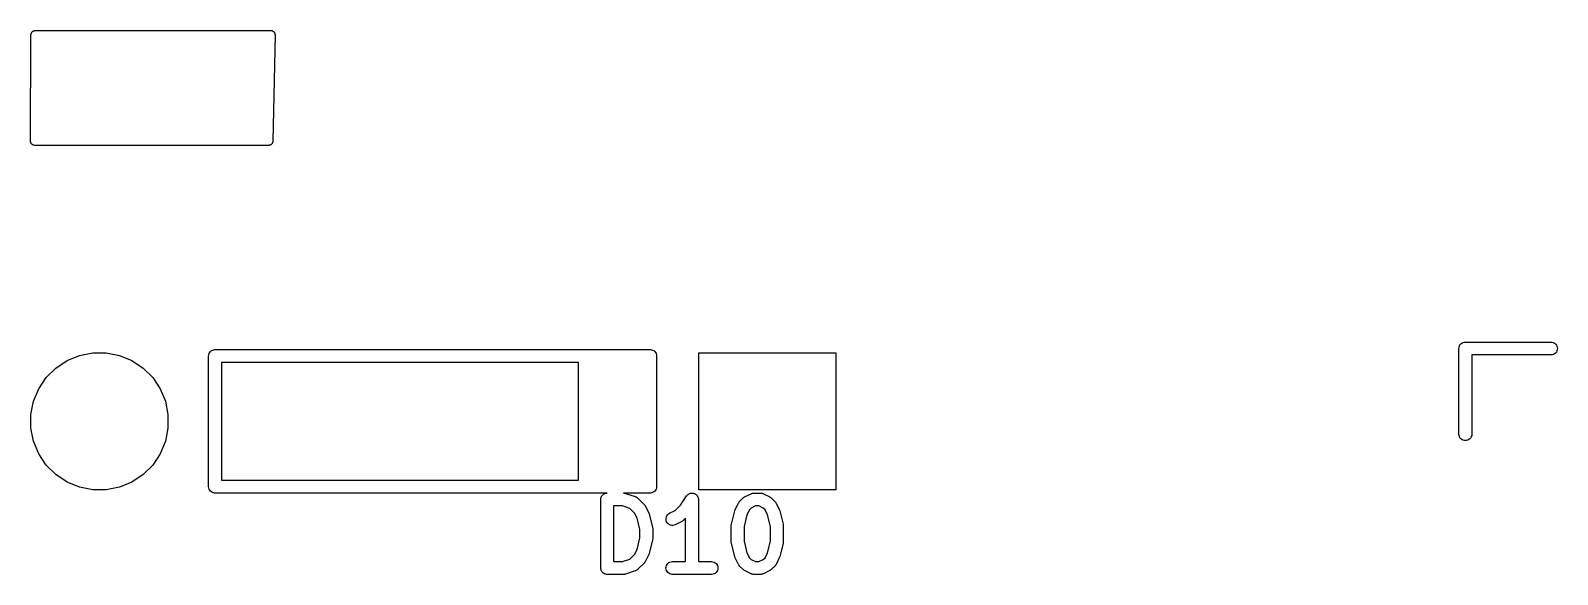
# Model space of a CAD drawing. Extents: x -13 to 127, y -89 to 15.
# Drawn here: x 33.4 to 51.23, y -6.69 to -0.34 of the extents above; entities that cross this region are included whole.
import ezdxf

# ---------------------------------------------------------------- set-up
doc = ezdxf.new("R2010")
doc.units = 0
doc.layers.add('BLACK', color=7, linetype='CONTINUOUS')

msp = doc.modelspace()

# ---------------------------------------------------------------- linework, layer by layer
at = {"layer": 'BLACK', "linetype": 'CONTINUOUS'}
for p, q in [((33.4118, -0.35808), (33.4148, -0.35452)), ((33.4148, -0.35452), (33.415, -0.35435)), ((33.415, -0.35435), (33.4152, -0.35413)), ((33.4152, -0.35413), (33.4187, -0.35128)), ((33.4187, -0.35128), (33.4223, -0.34835)), ((33.4223, -0.34835), (33.4226, -0.34822)), ((33.4226, -0.34822), (33.4228, -0.34805)), ((33.4228, -0.34805), (33.4268, -0.34595)), ((33.4268, -0.34595), (33.4309, -0.34377)), ((33.4309, -0.34377), (33.4312, -0.34369)), ((33.4312, -0.34369), (33.4315, -0.34357)), ((33.4315, -0.34357), (33.4358, -0.3423)), ((33.4358, -0.3423), (33.4403, -0.34095)), ((33.4403, -0.34095), (33.4406, -0.34092)), ((33.4406, -0.34092), (33.4408, -0.34085)), ((33.4408, -0.34085), (33.4454, -0.34045)), ((33.4454, -0.34045), (33.45, -0.34)), ((33.45, -0.34), (36.2, -0.34)), ((36.2, -0.34), (36.2007, -0.34001)), ((36.2007, -0.34001), (36.201, -0.34004)), ((36.201, -0.34004), (36.2014, -0.34002)), ((36.2014, -0.34002), (36.2059, -0.34059)), ((36.2059, -0.34059), (36.2104, -0.34109)), ((36.2104, -0.34109), (36.2107, -0.34119)), ((36.2107, -0.34119), (36.211, -0.34123)), ((36.211, -0.34123), (36.2153, -0.34266)), ((36.2153, -0.34266), (36.2197, -0.34404)), ((36.2197, -0.34404), (36.22, -0.3442)), ((36.22, -0.3442), (36.2203, -0.34431)), ((36.2203, -0.34431), (36.2243, -0.34655)), ((36.2243, -0.34655), (36.2282, -0.34874)), ((36.2282, -0.34874), (36.2285, -0.34896)), ((36.2285, -0.34896), (36.2288, -0.34912)), ((36.2288, -0.34912), (36.2323, -0.35212)), ((36.2323, -0.35212), (36.2357, -0.35502)), ((36.2357, -0.35502), (36.2359, -0.35527)), ((36.2359, -0.35527), (36.2362, -0.35549)), ((36.2362, -0.35549), (36.239, -0.3591)), ((33.395, -1.6298), (33.4, -0.3898)), ((33.4, -0.3891), (33.4005, -0.38454)), ((33.4, -0.38964), (33.4, -0.3891)), ((33.4, -0.38965), (33.4, -0.38964)), ((33.4, -0.38966), (33.4, -0.38965)), ((33.4, -0.3898), (33.4, -0.38966)), ((33.4005, -0.38454), (33.401, -0.37995)), ((33.401, -0.37995), (33.4011, -0.37968)), ((33.4011, -0.37941), (33.4025, -0.37503)), ((33.4011, -0.37968), (33.4011, -0.37941)), ((33.4025, -0.37503), (33.4039, -0.37062)), ((33.4039, -0.37062), (33.404, -0.37038)), ((33.404, -0.37038), (33.4041, -0.37012)), ((33.4041, -0.37012), (33.4064, -0.3661)), ((33.4064, -0.3661), (33.4085, -0.36204)), ((33.4085, -0.36204), (33.4087, -0.36183)), ((33.4087, -0.36183), (33.4089, -0.36159)), ((33.4089, -0.36159), (33.4118, -0.35808)), ((36.25, -0.39101), (36.225, -1.63101)), ((36.239, -0.3591), (36.2418, -0.36262)), ((36.2418, -0.36262), (36.242, -0.36291)), ((36.242, -0.36291), (36.2422, -0.36318)), ((36.2422, -0.36318), (36.2443, -0.36726)), ((36.2443, -0.36726), (36.2464, -0.37127)), ((36.2464, -0.37127), (36.2465, -0.37158)), ((36.2465, -0.37158), (36.2466, -0.37188)), ((36.2466, -0.37188), (36.2478, -0.37631)), ((36.2478, -0.37631), (36.2491, -0.38063)), ((36.2491, -0.38063), (36.2491, -0.38096)), ((36.2491, -0.38096), (36.2492, -0.38128)), ((36.2492, -0.38128), (36.2496, -0.38584)), ((36.2496, -0.38584), (36.25, -0.39035)), ((36.25, -0.39035), (36.25, -0.39068)), ((36.25, -0.39068), (36.25, -0.39101)), ((33.3955, -1.63476), (33.395, -1.6298)), ((33.3959, -1.63937), (33.3955, -1.63476)), ((33.3959, -1.63944), (33.3959, -1.63937)), ((33.3959, -1.63951), (33.3959, -1.63944)), ((33.3973, -1.64419), (33.3959, -1.63951)), ((33.3986, -1.64873), (33.3973, -1.64419)), ((33.3987, -1.6488), (33.3986, -1.64873)), ((33.3987, -1.64887), (33.3987, -1.6488)), ((33.4009, -1.65297), (33.3987, -1.64887)), ((33.4032, -1.65738), (33.4009, -1.65297)), ((33.4032, -1.65743), (33.4032, -1.65738)), ((33.4032, -1.6575), (33.4032, -1.65743)), ((33.4064, -1.66139), (33.4032, -1.6575)), ((33.4093, -1.66498), (33.4064, -1.66139)), ((33.4093, -1.66503), (33.4093, -1.66498)), ((33.4094, -1.66509), (33.4093, -1.66503)), ((33.4132, -1.6683), (33.4094, -1.66509)), ((33.4168, -1.67126), (33.4132, -1.6683)), ((33.4168, -1.67129), (33.4168, -1.67126)), ((33.4169, -1.67134), (33.4168, -1.67129)), ((33.4211, -1.67362), (33.4169, -1.67134)), ((33.4253, -1.67596), (33.4211, -1.67362)), ((33.4254, -1.67598), (33.4253, -1.67596)), ((33.4254, -1.67601), (33.4254, -1.67598)), ((33.43, -1.67744), (33.4254, -1.67601)), ((33.4346, -1.67891), (33.43, -1.67744)), ((33.4347, -1.67891), (33.4346, -1.67891)), ((33.4347, -1.67894), (33.4347, -1.67891)), ((33.4396, -1.67947), (33.4347, -1.67894)), ((33.4443, -1.67999), (33.4396, -1.67947)), ((33.4444, -1.68), (33.4443, -1.67999)), ((33.4445, -1.68), (33.4444, -1.68)), ((33.4444, -1.68), (33.4444, -1.68)), ((33.445, -1.68), (33.4445, -1.68)), ((36.175, -1.68), (33.445, -1.68)), ((36.1792, -1.67959), (36.175, -1.68)), ((36.1834, -1.67929), (36.1792, -1.67959)), ((36.184, -1.67911), (36.1834, -1.67929)), ((36.1847, -1.67905), (36.184, -1.67911)), ((36.1888, -1.67783), (36.1847, -1.67905)), ((36.1928, -1.67673), (36.1888, -1.67783)), ((36.1934, -1.67642), (36.1928, -1.67673)), ((36.1941, -1.67623), (36.1934, -1.67642)), ((36.1978, -1.67424), (36.1941, -1.67623)), ((36.2015, -1.67238), (36.1978, -1.67424)), ((36.2021, -1.67197), (36.2015, -1.67238)), ((36.2027, -1.67165), (36.2021, -1.67197)), ((36.2059, -1.66898), (36.2027, -1.67165)), ((36.2093, -1.66642), (36.2059, -1.66898)), ((36.2097, -1.66591), (36.2093, -1.66642)), ((36.2102, -1.66548), (36.2097, -1.66591)), ((36.2129, -1.66223), (36.2102, -1.66548)), ((36.2157, -1.65907), (36.2129, -1.66223)), ((36.216, -1.65849), (36.2157, -1.65907)), ((36.2165, -1.65796), (36.216, -1.65849)), ((36.2185, -1.65426), (36.2165, -1.65796)), ((36.2206, -1.65062), (36.2185, -1.65426)), ((36.2208, -1.64997), (36.2206, -1.65062)), ((36.2211, -1.64938), (36.2208, -1.64997)), ((36.2223, -1.64537), (36.2211, -1.64938)), ((36.2237, -1.64138), (36.2223, -1.64537)), ((36.2238, -1.6407), (36.2237, -1.64138)), ((36.224, -1.64005), (36.2238, -1.6407)), ((36.2244, -1.63587), (36.224, -1.64005)), ((36.225, -1.63171), (36.2244, -1.63587)), ((36.225, -1.63101), (36.225, -1.63171)), ((33.9666, -4.13074), (34.1212, -4.1)), ((34.1212, -4.1), (34.2788, -4.1)), ((34.2788, -4.1), (34.4334, -4.13074)), ((35.4804, -4.10916), (35.4873, -4.09613)), ((35.4873, -4.09613), (35.4967, -4.08471)), ((35.4967, -4.08471), (35.5081, -4.07534)), ((35.5081, -4.07534), (35.5212, -4.06837)), ((35.5212, -4.06837), (35.5353, -4.06409)), ((35.5353, -4.06409), (35.5463, -4.063)), ((35.5463, -4.063), (35.55, -4.06264)), ((35.55, -4.06264), (35.5537, -4.063)), ((35.5537, -4.063), (39.8643, -4.063)), ((39.8643, -4.063), (39.868, -4.06264)), ((39.868, -4.06264), (39.8717, -4.063)), ((39.8717, -4.063), (39.9913, -4.063)), ((39.9913, -4.063), (39.995, -4.06264)), ((39.995, -4.06264), (39.9987, -4.063)), ((39.9987, -4.063), (40.1183, -4.063)), ((40.1183, -4.063), (40.122, -4.06264)), ((40.122, -4.06264), (40.1257, -4.063)), ((40.1257, -4.063), (40.2453, -4.063)), ((40.2453, -4.063), (40.249, -4.06264)), ((40.249, -4.06264), (40.2527, -4.063)), ((40.2527, -4.063), (40.3723, -4.063)), ((40.3723, -4.063), (40.376, -4.06264)), ((40.376, -4.06264), (40.3797, -4.063)), ((40.3797, -4.063), (40.4993, -4.063)), ((40.4993, -4.063), (40.503, -4.06264)), ((40.503, -4.06264), (40.5067, -4.063)), ((40.5067, -4.063), (40.6263, -4.063)), ((40.6263, -4.063), (40.63, -4.06264)), ((40.63, -4.06264), (40.6337, -4.063)), ((40.6337, -4.063), (40.6447, -4.06409)), ((40.6447, -4.06409), (40.6588, -4.06837)), ((40.6588, -4.06837), (40.6719, -4.07534)), ((40.6719, -4.07534), (40.6833, -4.08471)), ((40.6833, -4.08471), (40.6927, -4.09613)), ((40.6927, -4.09613), (40.6996, -4.10916)), ((41.2, -5.7), (41.2, -4.1)), ((41.2, -4.1), (42.8, -4.1)), ((42.8, -4.1), (42.8, -5.7)), ((50.0746, -4.05), (50.0761, -4.0353)), ((50.075, -4.05369), (50.0746, -4.05)), ((50.075, -5.05367), (50.075, -4.05369)), ((50.0761, -4.0353), (50.0804, -4.02116)), ((50.0804, -4.02116), (50.0873, -4.00813)), ((50.0873, -4.00813), (50.0967, -3.99671)), ((50.0967, -3.99671), (50.1081, -3.98734)), ((50.1081, -3.98734), (50.1212, -3.98037)), ((50.1212, -3.98037), (50.1353, -3.97609)), ((50.1353, -3.97609), (50.1463, -3.975)), ((50.1463, -3.975), (50.15, -3.97464)), ((50.15, -3.97464), (50.1537, -3.975)), ((50.1537, -3.975), (51.1537, -3.975)), ((51.1537, -3.975), (51.1647, -3.97609)), ((51.1647, -3.97609), (51.1788, -3.98037)), ((51.1788, -3.98037), (51.1919, -3.98734)), ((51.1919, -3.98734), (51.2033, -3.99671)), ((51.2033, -3.99671), (51.2127, -4.00813)), ((51.2127, -4.09187), (51.2033, -4.10329)), ((51.2127, -4.00813), (51.2196, -4.02116)), ((51.2196, -4.07884), (51.2127, -4.09187)), ((51.2196, -4.02116), (51.2239, -4.0353)), ((51.2239, -4.0647), (51.2196, -4.07884)), ((51.2239, -4.0353), (51.2254, -4.05)), ((51.2254, -4.05), (51.2239, -4.0647)), ((33.5786, -4.39003), (33.69, -4.2786)), ((33.69, -4.2786), (33.8211, -4.19105)), ((33.8211, -4.19105), (33.9666, -4.13074)), ((34.4334, -4.13074), (34.5789, -4.19105)), ((34.5789, -4.19105), (34.71, -4.2786)), ((34.71, -4.2786), (34.8214, -4.39003)), ((35.4746, -4.138), (35.4761, -4.1233)), ((35.475, -4.14168), (35.4746, -4.138)), ((35.475, -5.65831), (35.475, -4.14168)), ((35.4761, -4.1233), (35.4804, -4.10916)), ((35.625, -4.213), (35.625, -5.587)), ((39.793, -4.213), (35.625, -4.213)), ((39.793, -5.587), (39.793, -4.213)), ((40.6996, -4.10916), (40.7039, -4.1233)), ((40.7039, -4.1233), (40.7054, -4.138)), ((40.7054, -4.138), (40.705, -4.14168)), ((40.705, -4.14168), (40.705, -5.65832)), ((51.1537, -4.125), (50.225, -4.125)), ((50.225, -4.125), (50.225, -5.05368)), ((51.1647, -4.12391), (51.1537, -4.125)), ((51.1788, -4.11963), (51.1647, -4.12391)), ((51.1919, -4.11266), (51.1788, -4.11963)), ((51.2033, -4.10329), (51.1919, -4.11266)), ((33.491, -4.52106), (33.5786, -4.39003)), ((34.8214, -4.39003), (34.909, -4.52106)), ((33.4307, -4.66665), (33.491, -4.52106)), ((34.909, -4.52106), (34.9693, -4.66665)), ((33.4, -4.82121), (33.4307, -4.66665)), ((34.9693, -4.66665), (35, -4.82121)), ((33.4, -4.97879), (33.4, -4.82121)), ((33.4307, -5.13335), (33.4, -4.97879)), ((35, -4.97879), (34.9693, -5.13335)), ((35, -4.82121), (35, -4.97879)), ((33.491, -5.27894), (33.4307, -5.13335)), ((34.9693, -5.13335), (34.909, -5.27894)), ((50.0761, -5.0647), (50.075, -5.05367)), ((50.0804, -5.07884), (50.0761, -5.0647)), ((50.0873, -5.09187), (50.0804, -5.07884)), ((50.0967, -5.10329), (50.0873, -5.09187)), ((50.1081, -5.11266), (50.0967, -5.10329)), ((50.1212, -5.11963), (50.1081, -5.11266)), ((50.1353, -5.12391), (50.1212, -5.11963)), ((50.15, -5.12536), (50.1353, -5.12391)), ((50.1647, -5.12391), (50.15, -5.12536)), ((50.1788, -5.11963), (50.1647, -5.12391)), ((50.1919, -5.11266), (50.1788, -5.11963)), ((50.2033, -5.10329), (50.1919, -5.11266)), ((50.2127, -5.09187), (50.2033, -5.10329)), ((50.2196, -5.07884), (50.2127, -5.09187)), ((50.2239, -5.0647), (50.2196, -5.07884)), ((50.225, -5.05368), (50.2239, -5.0647)), ((33.5786, -5.40997), (33.491, -5.27894)), ((34.909, -5.27894), (34.8214, -5.40997)), ((33.69, -5.5214), (33.5786, -5.40997)), ((33.8211, -5.60895), (33.69, -5.5214)), ((34.71, -5.5214), (34.5789, -5.60895)), ((34.8214, -5.40997), (34.71, -5.5214)), ((33.9666, -5.66926), (33.8211, -5.60895)), ((34.1212, -5.7), (33.9666, -5.66926)), ((34.2788, -5.7), (34.1212, -5.7)), ((34.4334, -5.66926), (34.2788, -5.7)), ((34.5789, -5.60895), (34.4334, -5.66926)), ((35.4746, -5.662), (35.475, -5.65831)), ((35.4761, -5.6767), (35.4746, -5.662)), ((35.4804, -5.69084), (35.4761, -5.6767)), ((35.4873, -5.70387), (35.4804, -5.69084)), ((35.4967, -5.71529), (35.4873, -5.70387)), ((35.625, -5.587), (39.793, -5.587)), ((40.6927, -5.70387), (40.6833, -5.71529)), ((40.6996, -5.69084), (40.6927, -5.70387)), ((40.7039, -5.6767), (40.6996, -5.69084)), ((40.7054, -5.662), (40.7039, -5.6767)), ((40.705, -5.65832), (40.7054, -5.662)), ((42.8, -5.7), (41.2, -5.7)), ((35.5081, -5.72466), (35.4967, -5.71529)), ((35.5212, -5.73162), (35.5081, -5.72466)), ((35.5353, -5.73591), (35.5212, -5.73162)), ((35.5441, -5.73678), (35.5353, -5.73591)), ((35.5454, -5.73691), (35.5441, -5.73678)), ((35.5463, -5.737), (35.5454, -5.73691)), ((35.55, -5.73736), (35.5463, -5.737)), ((35.5537, -5.737), (35.55, -5.73736)), ((39.8643, -5.737), (35.5537, -5.737)), ((39.868, -5.73736), (39.8643, -5.737)), ((39.8717, -5.737), (39.868, -5.73736)), ((39.9913, -5.737), (39.8717, -5.737)), ((39.995, -5.73736), (39.9913, -5.737)), ((39.9987, -5.737), (39.995, -5.73736)), ((40.1183, -5.737), (39.9987, -5.737)), ((40.0536, -5.81086), (40.0544, -5.80381)), ((40.0536, -5.81136), (40.0536, -5.81086)), ((40.0536, -5.81138), (40.0536, -5.81136)), ((40.0536, -5.8114), (40.0536, -5.81138)), ((40.0536, -5.8119), (40.0536, -5.8114)), ((40.0536, -6.6119), (40.0536, -5.8119)), ((40.0544, -5.80381), (40.0551, -5.79682)), ((40.0551, -5.79682), (40.0552, -5.79657)), ((40.0552, -5.79631), (40.0573, -5.78962)), ((40.0552, -5.79657), (40.0552, -5.79631)), ((40.0573, -5.78962), (40.0594, -5.78284)), ((40.0594, -5.78284), (40.0596, -5.78261)), ((40.0596, -5.78236), (40.063, -5.77615)), ((40.0596, -5.78261), (40.0596, -5.78236)), ((40.063, -5.77615), (40.0664, -5.76997)), ((40.0664, -5.76997), (40.0666, -5.76976)), ((40.0666, -5.76976), (40.0667, -5.76953)), ((40.0667, -5.76953), (40.0712, -5.76411)), ((40.0712, -5.76411), (40.0757, -5.75869)), ((40.0757, -5.75869), (40.0759, -5.75852)), ((40.0759, -5.75852), (40.0761, -5.75832)), ((40.0761, -5.75832), (40.0816, -5.75393)), ((40.0816, -5.75393), (40.0871, -5.74944)), ((40.0871, -5.74944), (40.0873, -5.74931)), ((40.0873, -5.74931), (40.0875, -5.74915)), ((40.0875, -5.74915), (40.0938, -5.74588)), ((40.0938, -5.74588), (40.1, -5.74256)), ((40.1, -5.74256), (40.1002, -5.74249)), ((40.1002, -5.74249), (40.1005, -5.74236)), ((40.1005, -5.74236), (40.1073, -5.74037)), ((40.1073, -5.74037), (40.114, -5.73833)), ((40.114, -5.73833), (40.1143, -5.73831)), ((40.1143, -5.73831), (40.1145, -5.73823)), ((40.1145, -5.73823), (40.1215, -5.73759)), ((40.122, -5.73736), (40.1183, -5.737)), ((40.1215, -5.73759), (40.1276, -5.737)), ((40.1257, -5.737), (40.122, -5.73736)), ((40.1276, -5.737), (40.1257, -5.737)), ((40.3723, -5.737), (40.3209, -5.737)), ((40.3209, -5.737), (40.3243, -5.73738)), ((40.3243, -5.73738), (40.3285, -5.7375)), ((40.3285, -5.7375), (40.3315, -5.7382)), ((40.3315, -5.7382), (40.3346, -5.73854)), ((40.3346, -5.73854), (40.3387, -5.73982)), ((40.3387, -5.73982), (40.3428, -5.74075)), ((40.3428, -5.74075), (40.457, -5.77885)), ((40.376, -5.73736), (40.3723, -5.737)), ((40.3797, -5.737), (40.376, -5.73736)), ((40.4993, -5.737), (40.3797, -5.737)), ((40.457, -5.77885), (40.458, -5.77919)), ((40.458, -5.77919), (40.46, -5.78011)), ((40.46, -5.78011), (40.4622, -5.78076)), ((40.4622, -5.78076), (40.4667, -5.78318)), ((40.4667, -5.78318), (40.4713, -5.78533)), ((40.4713, -5.78533), (40.4731, -5.78663)), ((40.4731, -5.78663), (40.4751, -5.78768)), ((40.4751, -5.78768), (40.479, -5.79093)), ((40.479, -5.79093), (40.4832, -5.79395)), ((40.4832, -5.79395), (40.4847, -5.79557)), ((40.4847, -5.79557), (40.4864, -5.79697)), ((40.4864, -5.79697), (40.5626, -5.87316)), ((40.503, -5.73736), (40.4993, -5.737)), ((40.5067, -5.737), (40.503, -5.73736)), ((40.6263, -5.737), (40.5067, -5.737)), ((40.5626, -5.87316), (40.5633, -5.8739)), ((40.5633, -5.8739), (40.5659, -5.87719)), ((40.5659, -5.87719), (40.5688, -5.88026)), ((40.5688, -5.88026), (40.5705, -5.8829)), ((40.5705, -5.8829), (40.5724, -5.88534)), ((40.63, -5.73736), (40.6263, -5.737)), ((40.6337, -5.737), (40.63, -5.73736)), ((40.6346, -5.73691), (40.6337, -5.737)), ((40.6359, -5.73678), (40.6346, -5.73691)), ((40.6447, -5.73591), (40.6359, -5.73678)), ((40.6588, -5.73162), (40.6447, -5.73591)), ((40.6719, -5.72466), (40.6588, -5.73162)), ((40.6833, -5.71529), (40.6719, -5.72466)), ((40.9222, -5.94074), (40.9846, -5.87841)), ((40.9846, -5.87841), (41.0566, -5.7703)), ((41.0566, -5.7703), (41.0572, -5.76954)), ((41.0572, -5.76943), (41.0618, -5.76395)), ((41.0572, -5.76952), (41.0572, -5.76943)), ((41.0572, -5.76953), (41.0572, -5.76952)), ((41.0572, -5.76954), (41.0572, -5.76953)), ((41.0618, -5.76395), (41.0666, -5.75832)), ((41.0666, -5.75828), (41.0667, -5.75824)), ((41.0666, -5.75832), (41.0666, -5.75828)), ((41.0667, -5.75824), (41.0725, -5.75355)), ((41.0725, -5.75355), (41.078, -5.74915)), ((41.078, -5.74912), (41.0781, -5.74908)), ((41.078, -5.74915), (41.078, -5.74912)), ((41.0781, -5.74908), (41.0849, -5.74553)), ((41.0849, -5.74553), (41.091, -5.74236)), ((41.091, -5.74235), (41.0911, -5.74232)), ((41.091, -5.74236), (41.091, -5.74235)), ((41.0911, -5.74232), (41.0979, -5.74032)), ((41.0979, -5.74032), (41.105, -5.73823)), ((41.105, -5.73823), (41.1051, -5.73823)), ((41.1051, -5.73821), (41.112, -5.73759)), ((41.1051, -5.73823), (41.1051, -5.73821)), ((41.112, -5.73759), (41.1196, -5.73691)), ((41.1196, -5.73691), (41.1197, -5.73691)), ((41.1196, -5.73691), (41.1196, -5.73691)), ((41.1197, -5.73691), (41.1268, -5.73766)), ((41.1268, -5.73766), (41.1341, -5.73844)), ((41.1341, -5.73844), (41.1342, -5.73845)), ((41.1342, -5.73845), (41.1342, -5.73846)), ((41.1342, -5.73846), (41.1409, -5.74055)), ((41.1409, -5.74055), (41.1481, -5.74276)), ((41.1481, -5.74276), (41.1482, -5.74279)), ((41.1482, -5.74279), (41.1482, -5.74281)), ((41.1482, -5.74281), (41.1543, -5.74609)), ((41.1543, -5.74609), (41.161, -5.74973)), ((41.161, -5.74973), (41.161, -5.74977)), ((41.161, -5.74977), (41.1611, -5.74979)), ((41.1611, -5.74979), (41.1663, -5.75414)), ((41.1663, -5.75414), (41.1723, -5.75906)), ((41.1723, -5.75906), (41.1723, -5.7591)), ((41.1723, -5.7591), (41.1723, -5.75914)), ((41.1723, -5.75914), (41.1767, -5.76453)), ((41.1767, -5.76453), (41.1815, -5.7704)), ((41.1815, -5.7704), (41.1815, -5.77045)), ((41.1815, -5.77045), (41.1816, -5.7705)), ((41.1816, -5.7705), (41.1849, -5.77683)), ((41.1849, -5.77683), (41.1884, -5.78332)), ((41.1884, -5.78332), (41.1884, -5.78338)), ((41.1884, -5.78338), (41.1884, -5.78343)), ((41.1884, -5.78343), (41.1905, -5.79025)), ((41.1905, -5.79025), (41.1926, -5.79734)), ((41.1926, -5.79734), (41.1926, -5.79739)), ((41.1926, -5.79739), (41.1926, -5.79745)), ((41.1926, -5.79745), (41.1933, -5.80445)), ((41.1933, -5.80445), (41.194, -5.8119)), ((41.194, -5.8119), (41.194, -6.5369)), ((41.6234, -5.93074), (41.6615, -5.85455)), ((41.6615, -5.85455), (41.662, -5.85362)), ((41.662, -5.85362), (41.6643, -5.85008)), ((41.6643, -5.85008), (41.6662, -5.84637)), ((41.6662, -5.84637), (41.6682, -5.84396)), ((41.6682, -5.84396), (41.6699, -5.84134)), ((41.6699, -5.84134), (41.6729, -5.83832)), ((41.6729, -5.83832), (41.6755, -5.83506)), ((41.6755, -5.83506), (41.7136, -5.79697)), ((41.7136, -5.79697), (41.7144, -5.79623)), ((41.7144, -5.79623), (41.7177, -5.79361)), ((41.7177, -5.79361), (41.7207, -5.79071)), ((41.7207, -5.79071), (41.7234, -5.78904)), ((41.7234, -5.78904), (41.7258, -5.7871)), ((41.7258, -5.7871), (41.7296, -5.78516)), ((41.7296, -5.78516), (41.7331, -5.78292)), ((41.7331, -5.78292), (41.8093, -5.74482)), ((41.8093, -5.74482), (41.8103, -5.74436)), ((41.8103, -5.74436), (41.8123, -5.7436)), ((41.8123, -5.7436), (41.8143, -5.74256)), ((41.8143, -5.74256), (41.8192, -5.74108)), ((41.8192, -5.74108), (41.824, -5.73931)), ((41.824, -5.73931), (41.8262, -5.73897)), ((41.8262, -5.73897), (41.8283, -5.73833)), ((41.8283, -5.73833), (41.8334, -5.73783)), ((41.8334, -5.73783), (41.8385, -5.73703)), ((41.8385, -5.73703), (41.8407, -5.73712)), ((41.8407, -5.73712), (41.8429, -5.7369)), ((41.8429, -5.7369), (41.919, -5.7369)), ((41.919, -5.7369), (41.9201, -5.73691)), ((41.9201, -5.73691), (41.9223, -5.73716)), ((41.9223, -5.73716), (41.9245, -5.7371)), ((41.9245, -5.7371), (41.9296, -5.73797)), ((41.9296, -5.73797), (41.9346, -5.73854)), ((41.9346, -5.73854), (41.9367, -5.73921)), ((41.9367, -5.73921), (41.9389, -5.73958)), ((41.9389, -5.73958), (41.9437, -5.74142)), ((41.9437, -5.74142), (41.9486, -5.74297)), ((41.9486, -5.74297), (41.9505, -5.74403)), ((41.9505, -5.74403), (41.9526, -5.74482)), ((41.9526, -5.74482), (42.0288, -5.78292)), ((42.0288, -5.78292), (42.0297, -5.78339)), ((42.0297, -5.78339), (42.0333, -5.78569)), ((42.0333, -5.78569), (42.037, -5.78768)), ((42.037, -5.78768), (42.0394, -5.78966)), ((42.0394, -5.78966), (42.042, -5.79136)), ((42.042, -5.79136), (42.045, -5.79429)), ((42.045, -5.79429), (42.0483, -5.79697)), ((42.0483, -5.79697), (42.0864, -5.83506)), ((42.0864, -5.83506), (42.0871, -5.83581)), ((42.0871, -5.83581), (42.0897, -5.8391)), ((42.0897, -5.8391), (42.0926, -5.84216)), ((42.0926, -5.84216), (42.0943, -5.84481)), ((42.0943, -5.84481), (42.0962, -5.84725)), ((42.0962, -5.84725), (42.0982, -5.85098)), ((42.0982, -5.85098), (42.1004, -5.85455)), ((42.1004, -5.85455), (42.1385, -5.93074)), ((40.2036, -5.8869), (40.2036, -6.5369)), ((40.3069, -5.8869), (40.2036, -5.8869)), ((40.3928, -5.91555), (40.3069, -5.8869)), ((40.4479, -5.97062), (40.3928, -5.91555)), ((40.4769, -6.02856), (40.4479, -5.97062)), ((40.5107, -6.16399), (40.4769, -6.02856)), ((40.5724, -5.88534), (40.5744, -5.88908)), ((40.5744, -5.88908), (40.5766, -5.89265)), ((40.5766, -5.89265), (40.6147, -5.96884)), ((40.6147, -5.96884), (40.6152, -5.96978)), ((40.6152, -5.96978), (40.6153, -5.9701)), ((40.6153, -5.9701), (40.6155, -5.9704)), ((40.6155, -5.9704), (40.6178, -5.97703)), ((40.6178, -5.97703), (40.6202, -5.98352)), ((40.6202, -5.98352), (40.6203, -5.98386)), ((40.6203, -5.98386), (40.6204, -5.98419)), ((40.6204, -5.98419), (40.6585, -6.13657)), ((40.8156, -6.0454), (40.8161, -6.03077)), ((40.818, -6.05984), (40.8156, -6.0454)), ((40.8161, -6.03077), (40.8194, -6.01651)), ((40.8232, -6.07355), (40.818, -6.05984)), ((40.8194, -6.01651), (40.8254, -6.00316)), ((40.8254, -6.00316), (40.8339, -5.99124)), ((40.8339, -5.99124), (40.8445, -5.98119)), ((40.8445, -5.98119), (40.8569, -5.97339)), ((40.8569, -5.97339), (40.9222, -5.94074)), ((41.0126, -6.06167), (41.0099, -6.06334)), ((41.0157, -6.05877), (41.0126, -6.06167)), ((41.019, -6.05615), (41.0157, -6.05877)), ((41.0197, -6.05541), (41.019, -6.05615)), ((41.044, -6.03106), (41.0197, -6.05541)), ((41.044, -6.5369), (41.044, -6.03106)), ((41.5796, -6.09847), (41.6177, -5.94609)), ((41.6177, -5.94609), (41.618, -5.94508)), ((41.618, -5.94508), (41.6181, -5.94475)), ((41.6181, -5.94475), (41.6182, -5.94441)), ((41.6182, -5.94441), (41.6206, -5.93791)), ((41.6206, -5.93791), (41.6231, -5.93136)), ((41.6231, -5.93136), (41.6233, -5.93107)), ((41.6233, -5.93107), (41.6234, -5.93074)), ((41.7612, -5.99046), (41.7274, -6.1259)), ((41.7902, -5.93252), (41.7612, -5.99046)), ((41.8111, -5.91164), (41.7902, -5.93252)), ((41.8606, -5.8869), (41.8111, -5.91164)), ((41.9013, -5.8869), (41.8606, -5.8869)), ((41.9508, -5.91164), (41.9013, -5.8869)), ((41.9717, -5.93252), (41.9508, -5.91164)), ((42.0007, -5.99046), (41.9717, -5.93252)), ((42.0345, -6.1259), (42.0007, -5.99046)), ((42.1385, -5.93074), (42.139, -5.93168)), ((42.139, -5.93168), (42.1391, -5.93201)), ((42.1391, -5.93201), (42.1393, -5.93231)), ((42.1393, -5.93231), (42.1416, -5.93894)), ((42.1416, -5.93894), (42.144, -5.94542)), ((42.144, -5.94542), (42.1441, -5.94576)), ((42.1441, -5.94576), (42.1442, -5.94609)), ((42.1442, -5.94609), (42.1823, -6.09848)), ((40.5107, -6.25981), (40.5107, -6.16399)), ((40.6585, -6.13657), (40.6587, -6.13759)), ((40.6587, -6.13759), (40.6589, -6.13891)), ((40.6589, -6.13891), (40.6593, -6.14019)), ((40.6593, -6.14019), (40.6599, -6.14615)), ((40.6599, -6.14615), (40.6607, -6.1521)), ((40.6607, -6.1521), (40.6606, -6.15343)), ((40.6606, -6.15343), (40.6607, -6.15476)), ((40.6607, -6.15476), (40.6607, -6.26905)), ((40.8309, -6.08599), (40.8232, -6.07355)), ((40.8408, -6.0967), (40.8309, -6.08599)), ((40.8527, -6.10527), (40.8408, -6.0967)), ((40.866, -6.11137), (40.8527, -6.10527)), ((40.8803, -6.11478), (40.866, -6.11137)), ((40.8949, -6.11535), (40.8803, -6.11478)), ((40.9093, -6.11306), (40.8949, -6.11535)), ((40.9231, -6.10802), (40.9093, -6.11306)), ((40.924, -6.10756), (40.9231, -6.10802)), ((41.0002, -6.06946), (40.924, -6.10756)), ((41.0038, -6.06722), (41.0002, -6.06946)), ((41.0075, -6.06528), (41.0038, -6.06722)), ((41.0099, -6.06334), (41.0075, -6.06528)), ((41.5774, -6.11562), (41.5775, -6.11429)), ((41.5774, -6.11667), (41.5774, -6.11562)), ((41.5774, -6.30714), (41.5774, -6.11667)), ((41.5775, -6.11295), (41.5784, -6.10701)), ((41.5775, -6.11429), (41.5775, -6.11295)), ((41.5784, -6.10701), (41.579, -6.10107)), ((41.579, -6.10107), (41.5794, -6.0998)), ((41.5794, -6.0998), (41.5796, -6.09847)), ((41.7274, -6.1259), (41.7274, -6.29791)), ((42.0345, -6.29791), (42.0345, -6.1259)), ((42.1823, -6.09848), (42.1825, -6.09949)), ((42.1825, -6.09949), (42.1827, -6.10082)), ((42.1827, -6.10082), (42.1831, -6.1021)), ((42.1831, -6.1021), (42.1837, -6.10806)), ((42.1837, -6.10806), (42.1845, -6.114)), ((42.1845, -6.114), (42.1844, -6.11534)), ((42.1844, -6.11534), (42.1845, -6.11667)), ((42.1845, -6.11667), (42.1845, -6.30714)), ((40.4479, -6.45319), (40.4769, -6.39525)), ((40.4769, -6.39525), (40.5107, -6.25981)), ((40.6585, -6.28724), (40.6204, -6.43962)), ((40.6587, -6.28591), (40.6585, -6.28724)), ((40.6591, -6.28464), (40.6587, -6.28591)), ((40.6597, -6.2787), (40.6591, -6.28464)), ((40.6606, -6.27276), (40.6597, -6.2787)), ((40.6607, -6.27009), (40.6606, -6.27142)), ((40.6606, -6.27142), (40.6606, -6.27276)), ((40.6607, -6.26905), (40.6607, -6.27009)), ((41.5775, -6.30848), (41.5774, -6.30714)), ((41.5774, -6.30981), (41.5775, -6.30848)), ((41.5782, -6.31574), (41.5774, -6.30981)), ((41.5788, -6.32171), (41.5782, -6.31574)), ((41.5792, -6.32299), (41.5788, -6.32171)), ((41.5794, -6.32431), (41.5792, -6.32299)), ((41.5796, -6.32533), (41.5794, -6.32431)), ((41.6177, -6.47771), (41.5796, -6.32533)), ((41.7274, -6.29791), (41.7612, -6.43335)), ((42.0007, -6.43335), (42.0345, -6.29791)), ((42.1823, -6.32533), (42.1442, -6.47771)), ((42.1825, -6.32401), (42.1823, -6.32533)), ((42.1829, -6.32273), (42.1825, -6.32401)), ((42.1836, -6.31679), (42.1829, -6.32273)), ((42.1844, -6.31085), (42.1836, -6.31679)), ((42.1845, -6.30819), (42.1844, -6.30951)), ((42.1844, -6.30951), (42.1844, -6.31085)), ((42.1845, -6.30714), (42.1845, -6.30819)), ((40.2036, -6.5369), (40.3069, -6.5369)), ((40.3069, -6.5369), (40.3928, -6.50826)), ((40.3928, -6.50826), (40.4479, -6.45319)), ((40.5626, -6.55065), (40.4864, -6.62684)), ((40.5652, -6.54739), (40.5626, -6.55065)), ((40.5682, -6.54437), (40.5652, -6.54739)), ((40.5699, -6.54176), (40.5682, -6.54437)), ((40.5718, -6.53934), (40.5699, -6.54176)), ((40.5738, -6.53563), (40.5718, -6.53934)), ((40.5761, -6.53209), (40.5738, -6.53563)), ((40.5766, -6.53116), (40.5761, -6.53209)), ((40.6147, -6.45497), (40.5766, -6.53116)), ((40.6148, -6.45464), (40.6147, -6.45497)), ((40.615, -6.45435), (40.6148, -6.45464)), ((40.6174, -6.44785), (40.615, -6.45435)), ((40.6199, -6.4413), (40.6174, -6.44785)), ((40.62, -6.44096), (40.6199, -6.4413)), ((40.6201, -6.44063), (40.62, -6.44096)), ((40.6204, -6.43962), (40.6201, -6.44063)), ((40.8155, -6.61138), (40.817, -6.59682)), ((40.817, -6.59682), (40.8213, -6.58284)), ((40.8213, -6.58284), (40.8283, -6.56996)), ((40.8283, -6.56996), (40.8376, -6.55869)), ((40.8376, -6.55869), (40.849, -6.54943)), ((40.849, -6.54943), (40.8619, -6.54256)), ((40.8619, -6.54256), (40.8759, -6.53833)), ((40.8759, -6.53833), (40.8905, -6.5369)), ((40.8905, -6.5369), (41.044, -6.5369)), ((41.194, -6.5369), (41.3476, -6.5369)), ((41.3476, -6.5369), (41.3487, -6.53691)), ((41.3487, -6.53691), (41.3632, -6.53854)), ((41.3632, -6.53854), (41.3772, -6.54297)), ((41.3772, -6.54297), (41.39, -6.55002)), ((41.39, -6.55002), (41.4012, -6.55943)), ((41.4012, -6.55943), (41.4104, -6.57084)), ((41.4104, -6.57084), (41.4172, -6.58381)), ((41.4172, -6.58381), (41.4213, -6.59785)), ((41.6178, -6.47804), (41.6177, -6.47771)), ((41.6179, -6.47838), (41.6178, -6.47804)), ((41.6203, -6.4849), (41.6179, -6.47838)), ((41.6226, -6.4915), (41.6203, -6.4849)), ((41.6228, -6.4918), (41.6226, -6.4915)), ((41.6229, -6.49212), (41.6228, -6.4918)), ((41.6234, -6.49306), (41.6229, -6.49212)), ((41.6615, -6.56926), (41.6234, -6.49306)), ((41.6637, -6.57282), (41.6615, -6.56926)), ((41.6657, -6.57656), (41.6637, -6.57282)), ((41.6676, -6.579), (41.6657, -6.57656)), ((41.6693, -6.58165), (41.6676, -6.579)), ((41.6722, -6.58471), (41.6693, -6.58165)), ((41.6748, -6.588), (41.6722, -6.58471)), ((41.6755, -6.58875), (41.6748, -6.588)), ((41.7136, -6.62684), (41.6755, -6.58875)), ((41.7612, -6.43335), (41.7902, -6.49129)), ((41.7902, -6.49129), (41.8111, -6.51217)), ((41.8111, -6.51217), (41.8606, -6.5369)), ((41.8606, -6.5369), (41.9013, -6.5369)), ((41.9013, -6.5369), (41.9508, -6.51217)), ((41.9508, -6.51217), (41.9717, -6.49129)), ((41.9717, -6.49129), (42.0007, -6.43335)), ((42.0864, -6.58875), (42.0483, -6.62684)), ((42.089, -6.58549), (42.0864, -6.58875)), ((42.092, -6.58247), (42.089, -6.58549)), ((42.0937, -6.57985), (42.092, -6.58247)), ((42.0957, -6.57744), (42.0937, -6.57985)), ((42.0976, -6.57373), (42.0957, -6.57744)), ((42.0999, -6.57019), (42.0976, -6.57373)), ((42.1004, -6.56926), (42.0999, -6.57019)), ((42.1385, -6.49306), (42.1004, -6.56926)), ((42.1386, -6.49274), (42.1385, -6.49306)), ((42.1388, -6.49244), (42.1386, -6.49274)), ((42.1412, -6.48591), (42.1388, -6.49244)), ((42.1437, -6.47939), (42.1412, -6.48591)), ((42.1438, -6.47905), (42.1437, -6.47939)), ((42.1439, -6.47873), (42.1438, -6.47905)), ((42.1442, -6.47771), (42.1439, -6.47873)), ((40.0543, -6.61893), (40.0536, -6.6119)), ((40.0549, -6.62596), (40.0543, -6.61893)), ((40.055, -6.62621), (40.0549, -6.62596)), ((40.055, -6.62647), (40.055, -6.62621)), ((40.057, -6.63322), (40.055, -6.62647)), ((40.059, -6.64), (40.057, -6.63322)), ((40.0592, -6.64023), (40.059, -6.64)), ((40.0592, -6.64048), (40.0592, -6.64023)), ((40.0625, -6.64672), (40.0592, -6.64048)), ((40.0658, -6.65297), (40.0625, -6.64672)), ((40.066, -6.65318), (40.0658, -6.65297)), ((40.0661, -6.65341), (40.066, -6.65318)), ((40.0706, -6.65892), (40.0661, -6.65341)), ((40.075, -6.66438), (40.0706, -6.65892)), ((40.0752, -6.66455), (40.075, -6.66438)), ((40.0754, -6.66475), (40.0752, -6.66455)), ((40.0808, -6.66924), (40.0754, -6.66475)), ((40.0862, -6.67379), (40.0808, -6.66924)), ((40.0864, -6.67392), (40.0862, -6.67379)), ((40.0866, -6.67408), (40.0864, -6.67392)), ((40.0928, -6.67743), (40.0866, -6.67408)), ((40.099, -6.68084), (40.0928, -6.67743)), ((40.0993, -6.68092), (40.099, -6.68084)), ((40.0995, -6.68104), (40.0993, -6.68092)), ((40.1063, -6.68314), (40.0995, -6.68104)), ((40.113, -6.68526), (40.1063, -6.68314)), ((40.1132, -6.68529), (40.113, -6.68526)), ((40.1135, -6.68537), (40.1132, -6.68529)), ((40.1205, -6.68611), (40.1135, -6.68537)), ((40.1275, -6.6869), (40.1205, -6.68611)), ((40.128, -6.6869), (40.1275, -6.6869)), ((40.1281, -6.6869), (40.128, -6.6869)), ((40.128, -6.6869), (40.128, -6.6869)), ((40.1286, -6.6869), (40.1281, -6.6869)), ((40.319, -6.6869), (40.1286, -6.6869)), ((40.3232, -6.68649), (40.319, -6.6869)), ((40.3275, -6.68643), (40.3232, -6.68649)), ((40.3305, -6.68578), (40.3275, -6.68643)), ((40.3336, -6.68548), (40.3305, -6.68578)), ((40.3376, -6.68426), (40.3336, -6.68548)), ((40.3418, -6.68338), (40.3376, -6.68426)), ((40.3428, -6.68305), (40.3418, -6.68338)), ((40.457, -6.64496), (40.3428, -6.68305)), ((40.4591, -6.64406), (40.457, -6.64496)), ((40.4612, -6.64345), (40.4591, -6.64406)), ((40.4657, -6.64109), (40.4612, -6.64345)), ((40.4704, -6.639), (40.4657, -6.64109)), ((40.4722, -6.63772), (40.4704, -6.639)), ((40.4742, -6.63671), (40.4722, -6.63772)), ((40.4782, -6.63352), (40.4742, -6.63671)), ((40.4824, -6.63055), (40.4782, -6.63352)), ((40.4839, -6.62895), (40.4824, -6.63055)), ((40.4856, -6.62758), (40.4839, -6.62895)), ((40.4864, -6.62684), (40.4856, -6.62758)), ((40.8168, -6.62596), (40.8155, -6.61138)), ((40.8209, -6.64), (40.8168, -6.62596)), ((40.8277, -6.65297), (40.8209, -6.64)), ((40.8369, -6.66438), (40.8277, -6.65297)), ((40.8481, -6.67379), (40.8369, -6.66438)), ((40.8609, -6.68084), (40.8481, -6.67379)), ((40.8749, -6.68526), (40.8609, -6.68084)), ((40.8894, -6.6869), (40.8749, -6.68526)), ((40.8905, -6.6869), (40.8894, -6.6869)), ((41.3476, -6.6869), (40.8905, -6.6869)), ((41.3622, -6.68548), (41.3476, -6.6869)), ((41.3762, -6.68124), (41.3622, -6.68548)), ((41.3891, -6.67437), (41.3762, -6.68124)), ((41.4005, -6.66512), (41.3891, -6.67437)), ((41.4098, -6.65384), (41.4005, -6.66512)), ((41.4168, -6.64097), (41.4098, -6.65384)), ((41.4211, -6.62698), (41.4168, -6.64097)), ((41.4226, -6.61243), (41.4211, -6.62698)), ((41.4213, -6.59785), (41.4226, -6.61243)), ((41.7169, -6.62952), (41.7136, -6.62684)), ((41.7199, -6.63245), (41.7169, -6.62952)), ((41.7225, -6.63415), (41.7199, -6.63245)), ((41.7249, -6.63613), (41.7225, -6.63415)), ((41.7287, -6.63812), (41.7249, -6.63613)), ((41.7322, -6.64042), (41.7287, -6.63812)), ((41.7331, -6.64089), (41.7322, -6.64042)), ((41.8093, -6.67899), (41.7331, -6.64089)), ((41.8114, -6.67978), (41.8093, -6.67899)), ((41.8133, -6.68084), (41.8114, -6.67978)), ((41.8182, -6.68239), (41.8133, -6.68084)), ((41.823, -6.68422), (41.8182, -6.68239)), ((41.8252, -6.6846), (41.823, -6.68422)), ((41.8273, -6.68526), (41.8252, -6.6846)), ((41.8324, -6.68584), (41.8273, -6.68526)), ((41.8374, -6.68671), (41.8324, -6.68584)), ((41.8396, -6.68665), (41.8374, -6.68671)), ((41.8418, -6.6869), (41.8396, -6.68665)), ((41.8429, -6.6869), (41.8418, -6.6869)), ((41.919, -6.6869), (41.8429, -6.6869)), ((41.9212, -6.68669), (41.919, -6.6869)), ((41.9234, -6.68677), (41.9212, -6.68669)), ((41.9285, -6.68598), (41.9234, -6.68677)), ((41.9336, -6.68548), (41.9285, -6.68598)), ((41.9357, -6.68484), (41.9336, -6.68548)), ((41.9379, -6.68449), (41.9357, -6.68484)), ((41.9427, -6.68273), (41.9379, -6.68449)), ((41.9476, -6.68124), (41.9427, -6.68273)), ((41.9496, -6.68021), (41.9476, -6.68124)), ((41.9516, -6.67945), (41.9496, -6.68021)), ((41.9526, -6.67899), (41.9516, -6.67945)), ((42.0288, -6.64089), (41.9526, -6.67899)), ((42.0323, -6.63865), (42.0288, -6.64089)), ((42.0361, -6.63671), (42.0323, -6.63865)), ((42.0385, -6.63476), (42.0361, -6.63671)), ((42.0412, -6.6331), (42.0385, -6.63476)), ((42.0442, -6.63021), (42.0412, -6.6331)), ((42.0475, -6.62758), (42.0442, -6.63021)), ((42.0483, -6.62684), (42.0475, -6.62758))]:
    msp.add_line(p, q, dxfattribs=at)

doc.saveas('drawing.dxf')
